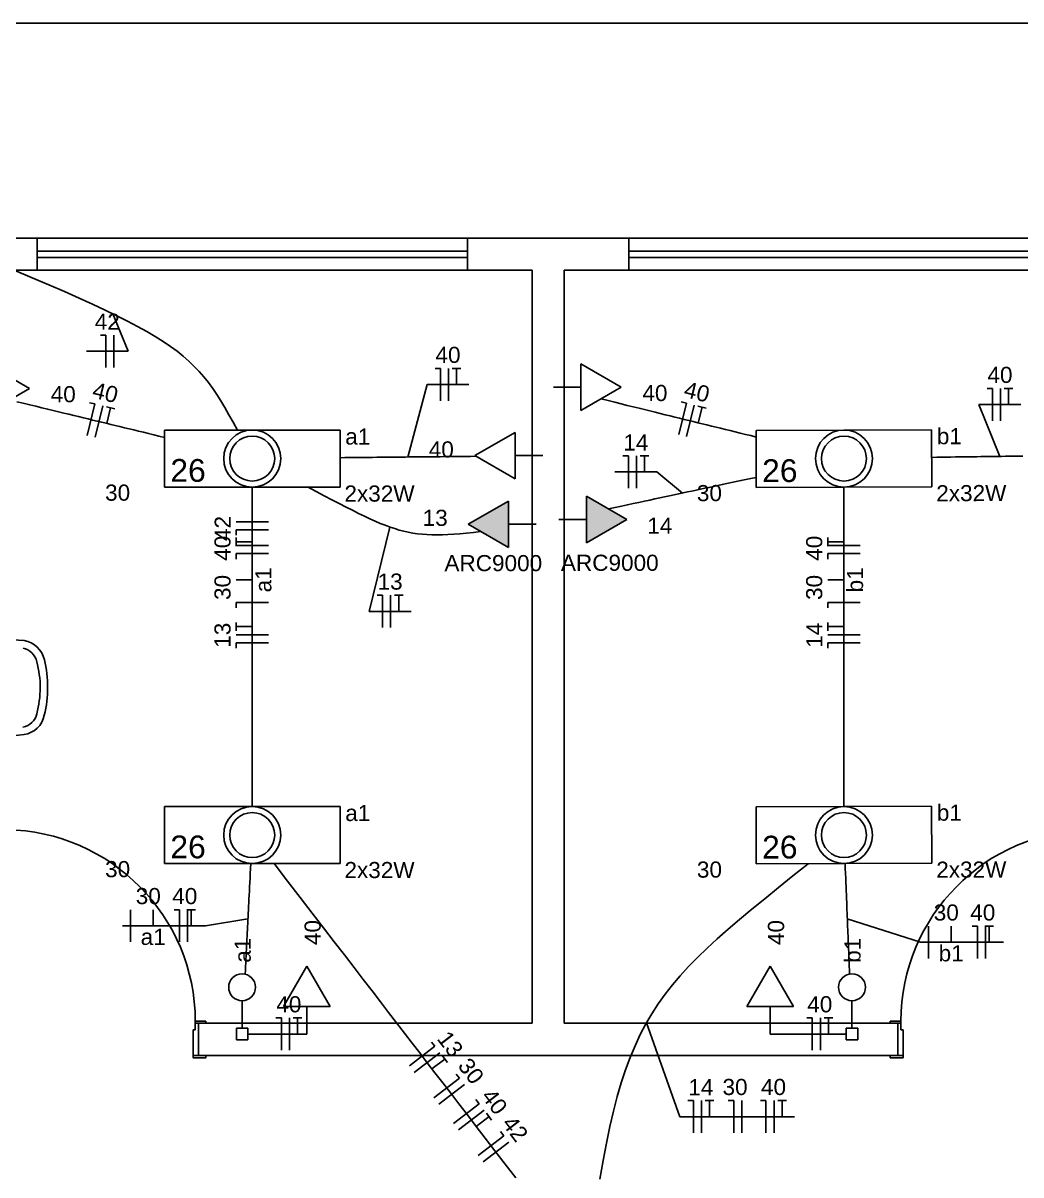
# Model space of a CAD drawing. Header units: millimetres. Extents: x -182 to 147, y -1396 to 58.
# Drawn here: x -140.09 to -130.82, y 41.92 to 52.63 of the extents above; entities that cross this region are included whole.
import ezdxf

# ---------------------------------------------------------------- set-up
doc = ezdxf.new("R2010")
doc.units = ezdxf.units.MM
doc.header["$LTSCALE"] = 10
doc.header["$MEASUREMENT"] = 0
for name, color, linetype in [('Arquitetura', 8, 'Continuous'), ('EL-Condutos', 4, 'Continuous'), ('EL-Fios (Fase 2)', 7, 'Continuous'), ('EL-Fios (Fase 3)', 7, 'Continuous'), ('EL-Fios (Neutro)', 170, 'Continuous'), ('EL-Fios (Retorno)', 10, 'Continuous'), ('EL-Fios (Terra)', 90, 'Continuous'), ('EL-Textos fios', 7, 'Continuous'), ('P-SIMBOL', 170, 'Continuous'), ('Textos', 7, 'Continuous')]:
    doc.layers.add(name, color=color, linetype=linetype)
doc.styles.add('Arial', font='arial.ttf')

msp = doc.modelspace()

# ---------------------------------------------------------------- hatches: boundary and pattern name
at = {"layer": 'P-SIMBOL', "linetype": 'Continuous'}
for points in [[(-134.8558, 47.7946), (-134.4808, 48.0111), (-134.8558, 48.2276)], [(-135.5803, 48.1821), (-135.9553, 47.9656), (-135.5803, 47.7491)]]:
    msp.add_hatch(color=256, dxfattribs=at).paths.add_polyline_path(points)

# ---------------------------------------------------------------- linework, layer by layer
at = {"layer": 'Arquitetura', "linetype": 'Continuous'}
for p, q in [((-87.262, 52.6259), (-180.862, 52.6259)), ((-95.963, 50.6259), (-156.063, 50.6259)), ((-139.963, 50.6259), (-139.963, 50.3269)), ((-135.963, 50.6259), (-135.963, 50.3269)), ((-134.463, 50.6259), (-134.463, 50.3269)), ((-135.963, 50.5059), (-139.963, 50.5059)), ((-135.963, 50.4459), (-139.963, 50.4459)), ((-130.463, 50.5059), (-134.463, 50.5059)), ((-130.463, 50.4459), (-134.463, 50.4459)), ((-135.362, 50.3269), (-140.563, 50.3269)), ((-135.362, 50.3269), (-135.362, 43.3269)), ((-129.862, 50.3269), (-135.063, 50.3269)), ((-135.063, 50.3269), (-135.063, 43.3269)), ((-135.362, 43.3269), (-138.393, 43.3269)), ((-132.032, 43.3269), (-135.063, 43.3269)), ((-132.032, 43.0259), (-138.393, 43.0259))]:
    msp.add_line(p, q, dxfattribs=at)
at = {"layer": 'Arquitetura', "color": 2}
for points in [[(-138.512, 43.2659), (-138.492, 43.2659), (-138.492, 43.3269), (-138.463, 43.3269), (-138.463, 43.0259), (-138.512, 43.0259), (-138.512, 43.2659)], [(-131.913, 43.2659), (-131.933, 43.2659), (-131.933, 43.3269), (-131.963, 43.3269), (-131.963, 43.0259), (-131.913, 43.0259), (-131.913, 43.2659)]]:
    msp.add_lwpolyline(points, close=True, dxfattribs=at)
at = {"layer": 'Arquitetura', "color": 3}
for points in [[(-138.393, 43.3459), (-138.492, 43.3459), (-138.492, 43.3269), (-138.393, 43.3269), (-138.393, 43.3459)], [(-132.032, 43.3459), (-131.933, 43.3459), (-131.933, 43.3269), (-132.032, 43.3269), (-132.032, 43.3459)], [(-138.393, 43.0259), (-138.512, 43.0259), (-138.512, 43.0059), (-138.393, 43.0059), (-138.393, 43.0259)], [(-132.032, 43.0259), (-131.913, 43.0259), (-131.913, 43.0059), (-132.032, 43.0059), (-132.032, 43.0259)]]:
    msp.add_lwpolyline(points, close=True, dxfattribs=at)
at = {"layer": 'Arquitetura'}
for centre, radius, start, end in [((-140.256, 45.3869), 1.5077, 83.4134, 99.6929), ((-140.13, 46.6499), 0.1693, 12.9461, 77.2809), ((-140.124, 46.6539), 0.2349, 12.514, 79.9443), ((-140.812, 46.4699), 0.947, 358.698, 14.4219), ((-141.085, 46.4189), 1.1531, 1.35244, 13.5038), ((-141.077, 46.4729), 1.1449, 346.458, 358.697), ((-140.814, 46.4269), 0.9482, 345.637, 1.34148), ((-140.118, 46.2359), 0.1567, 278.419, 348.384), ((-140.113, 46.2309), 0.2214, 277.72, 349.592), ((-140.255, 47.5079), 1.5061, 260.279, 276.577), ((-140.276, 43.3419), 1.7842, 0.12949, 89.2231), ((-130.149, 43.3419), 1.7842, 90.7769, 179.871)]:
    msp.add_arc(centre, radius, start, end, dxfattribs=at)
at = {"layer": 'EL-Condutos', "linetype": 'Continuous'}
for points in [[(-140.1764, 50.3287), (-140.0095, 50.2584), (-139.8535, 50.1919), (-139.708, 50.1288), (-139.5725, 50.0689), (-139.4466, 50.0118), (-139.3297, 49.9572), (-139.2213, 49.9049), (-139.121, 49.8544), (-139.0283, 49.8056), (-138.9427, 49.758), (-138.8637, 49.7114), (-138.7908, 49.6654), (-138.7235, 49.6197), (-138.6614, 49.5741), (-138.604, 49.5282), (-138.5507, 49.4817), (-138.5011, 49.4342), (-138.4547, 49.3856), (-138.4111, 49.3354), (-138.3696, 49.2833), (-138.3299, 49.2291), (-138.2914, 49.1724), (-138.2538, 49.1129), (-138.2164, 49.0504), (-138.1787, 48.9844), (-138.1404, 48.9146), (-138.101, 48.8408)], [(-140.1521, 49.1056), (-140.0904, 49.0907), (-140.031, 49.0763), (-139.9737, 49.0625), (-139.9185, 49.0492), (-139.8651, 49.0363), (-139.8135, 49.0238), (-139.7635, 49.0117), (-139.715, 49), (-139.6677, 48.9886), (-139.6217, 48.9775), (-139.5766, 48.9666), (-139.5325, 48.9559), (-139.489, 48.9454), (-139.4462, 48.9351), (-139.4038, 48.9249), (-139.3618, 48.9147), (-139.3199, 48.9046), (-139.278, 48.8945), (-139.236, 48.8843), (-139.1938, 48.8741), (-139.1511, 48.8638), (-139.1079, 48.8534), (-139.064, 48.8428), (-139.0193, 48.832), (-138.9736, 48.821), (-138.9268, 48.8096), (-138.8787, 48.798), (-138.8292, 48.7861), (-138.7782, 48.7737)], [(-134.7199, 49.1313), (-134.6554, 49.1155), (-134.5934, 49.1003), (-134.5338, 49.0856), (-134.4763, 49.0715), (-134.4209, 49.0579), (-134.3674, 49.0448), (-134.3156, 49.0321), (-134.2655, 49.0197), (-134.2168, 49.0078), (-134.1694, 48.9961), (-134.1232, 48.9848), (-134.0781, 48.9737), (-134.0338, 48.9628), (-133.9903, 48.9521), (-133.9474, 48.9416), (-133.9049, 48.9312), (-133.8628, 48.9208), (-133.8208, 48.9105), (-133.7788, 48.9002), (-133.7368, 48.8899), (-133.6945, 48.8795), (-133.6517, 48.869), (-133.6085, 48.8583), (-133.5645, 48.8475), (-133.5197, 48.8365), (-133.4739, 48.8253), (-133.427, 48.8138), (-133.3789, 48.8019), (-133.3293, 48.7898), (-133.2782, 48.7772)], [(-135.8819, 48.5979), (-135.9343, 48.5973), (-135.985, 48.5968), (-136.0341, 48.5963), (-136.0817, 48.5958), (-136.1279, 48.5954), (-136.1729, 48.5949), (-136.2167, 48.5945), (-136.2594, 48.594), (-136.3012, 48.5936), (-136.3421, 48.5932), (-136.3823, 48.5928), (-136.4219, 48.5924), (-136.4609, 48.592), (-136.4995, 48.5916), (-136.5378, 48.5912), (-136.5759, 48.5908), (-136.6138, 48.5904), (-136.6518, 48.59), (-136.6899, 48.5897), (-136.7282, 48.5893), (-136.7668, 48.5889), (-136.8059, 48.5885), (-136.8455, 48.5881), (-136.8858, 48.5877), (-136.9267, 48.5873), (-136.9686, 48.5868), (-137.0114, 48.5864), (-137.0553, 48.5859), (-137.1004, 48.5855), (-137.1467, 48.585)], [(-130.7995, 48.6004), (-130.8405, 48.5998), (-130.8808, 48.5992), (-130.9205, 48.5987), (-130.9596, 48.5981), (-130.9983, 48.5976), (-131.0366, 48.597), (-131.0748, 48.5965), (-131.1129, 48.5959), (-131.1509, 48.5954), (-131.1891, 48.5949), (-131.2274, 48.5943), (-131.2661, 48.5938), (-131.3053, 48.5932), (-131.345, 48.5926), (-131.3853, 48.5921), (-131.4263, 48.5915), (-131.4683, 48.5909), (-131.5112, 48.5903), (-131.5551, 48.5896), (-131.6003, 48.589), (-131.6467, 48.5883)], [(-137.9625, 48.3112), (-137.9625, 48.1747), (-137.9624, 48.046), (-137.9624, 47.9245), (-137.9624, 47.8096), (-137.9624, 47.7009), (-137.9624, 47.5977), (-137.9624, 47.4995), (-137.9624, 47.4057), (-137.9624, 47.3158), (-137.9624, 47.2292), (-137.9624, 47.1454), (-137.9624, 47.0638), (-137.9624, 46.9839), (-137.9624, 46.9051), (-137.9624, 46.8268), (-137.9624, 46.7486), (-137.9624, 46.6697), (-137.9624, 46.5898), (-137.9624, 46.5082), (-137.9624, 46.4244), (-137.9624, 46.3378), (-137.9624, 46.2479), (-137.9624, 46.1542), (-137.9624, 46.0559), (-137.9624, 45.9527), (-137.9624, 45.844), (-137.9624, 45.7291), (-137.9624, 45.6076), (-137.9625, 45.4788), (-137.9625, 45.3424)], [(-137.4486, 48.3127), (-137.3683, 48.2707), (-137.2928, 48.2311), (-137.2215, 48.1938), (-137.1543, 48.1589), (-137.0909, 48.1262), (-137.0309, 48.0957), (-136.974, 48.0673), (-136.92, 48.0411), (-136.8685, 48.0169), (-136.8192, 47.9948), (-136.7719, 47.9746), (-136.7262, 47.9563), (-136.6818, 47.9398), (-136.6385, 47.9252), (-136.5959, 47.9123), (-136.5537, 47.9012), (-136.5117, 47.8917), (-136.4694, 47.8839), (-136.4267, 47.8776), (-136.3832, 47.8728), (-136.3387, 47.8695), (-136.2927, 47.8677), (-136.2451, 47.8672), (-136.1955, 47.868), (-136.1437, 47.8702), (-136.0892, 47.8735), (-136.0318, 47.878), (-135.9713, 47.8837), (-135.9073, 47.8905), (-135.8395, 47.8982)], [(-134.6497, 48.1097), (-134.5891, 48.1227), (-134.5307, 48.1351), (-134.4744, 48.1472), (-134.4202, 48.1588), (-134.3677, 48.1699), (-134.3171, 48.1808), (-134.268, 48.1912), (-134.2203, 48.2014), (-134.174, 48.2113), (-134.129, 48.2209), (-134.0849, 48.2303), (-134.0419, 48.2395), (-133.9996, 48.2485), (-133.9581, 48.2574), (-133.917, 48.2662), (-133.8764, 48.2748), (-133.8361, 48.2834), (-133.796, 48.292), (-133.7559, 48.3006), (-133.7157, 48.3092), (-133.6752, 48.3178), (-133.6344, 48.3265), (-133.5931, 48.3353), (-133.5511, 48.3443), (-133.5084, 48.3534), (-133.4649, 48.3627), (-133.4203, 48.3722), (-133.3745, 48.382), (-133.3275, 48.392), (-133.2791, 48.4024)], [(-132.4625, 48.3112), (-132.4625, 48.1747), (-132.4624, 48.046), (-132.4624, 47.9245), (-132.4624, 47.8096), (-132.4624, 47.7009), (-132.4624, 47.5977), (-132.4624, 47.4995), (-132.4624, 47.4057), (-132.4624, 47.3158), (-132.4624, 47.2292), (-132.4624, 47.1454), (-132.4624, 47.0638), (-132.4624, 46.9839), (-132.4624, 46.9051), (-132.4624, 46.8268), (-132.4624, 46.7486), (-132.4624, 46.6697), (-132.4624, 46.5898), (-132.4624, 46.5082), (-132.4624, 46.4244), (-132.4624, 46.3378), (-132.4624, 46.2479), (-132.4624, 46.1542), (-132.4624, 46.0559), (-132.4624, 45.9527), (-132.4624, 45.844), (-132.4624, 45.7291), (-132.4624, 45.6076), (-132.4625, 45.4788), (-132.4625, 45.3424)], [(-137.9759, 44.8126), (-137.9783, 44.7656), (-137.9805, 44.7204), (-137.9827, 44.677), (-137.9849, 44.6353), (-137.9869, 44.5952), (-137.9889, 44.5565), (-137.9908, 44.5191), (-137.9926, 44.483), (-137.9944, 44.4481), (-137.9961, 44.4141), (-137.9978, 44.3811), (-137.9994, 44.3488), (-138.001, 44.3173), (-138.0026, 44.2863), (-138.0041, 44.2559), (-138.0056, 44.2258), (-138.0072, 44.196), (-138.0087, 44.1663), (-138.0102, 44.1367), (-138.0117, 44.1071), (-138.0132, 44.0773), (-138.0147, 44.0472), (-138.0163, 44.0167), (-138.0178, 43.9858), (-138.0195, 43.9542), (-138.0211, 43.922), (-138.0228, 43.8889), (-138.0245, 43.8549), (-138.0263, 43.8199), (-138.0281, 43.7838)], [(-137.7592, 44.8122), (-137.6338, 44.649), (-137.5157, 44.4954), (-137.4044, 44.3505), (-137.2993, 44.2137), (-137.1999, 44.0844), (-137.1057, 43.9618), (-137.0162, 43.8453), (-136.9309, 43.7342), (-136.8492, 43.6279), (-136.7705, 43.5256), (-136.6945, 43.4266), (-136.6206, 43.3304), (-136.5482, 43.2362), (-136.4769, 43.1434), (-136.4061, 43.0512), (-136.3353, 42.9591), (-136.2639, 42.8662), (-136.1916, 42.7721), (-136.1176, 42.6758), (-136.0416, 42.5769), (-135.963, 42.4746), (-135.8813, 42.3683), (-135.7959, 42.2572), (-135.7064, 42.1407), (-135.6122, 42.0181), (-135.5128, 41.8888)], [(-132.7949, 44.8099), (-132.9372, 44.6962), (-133.0718, 44.5882), (-133.199, 44.4853), (-133.3192, 44.3869), (-133.4325, 44.2923), (-133.5393, 44.201), (-133.6397, 44.1121), (-133.7342, 44.0252), (-133.8228, 43.9395), (-133.906, 43.8544), (-133.9839, 43.7693), (-134.0568, 43.6835), (-134.125, 43.5964), (-134.1887, 43.5073), (-134.2482, 43.4156), (-134.3038, 43.3206), (-134.3557, 43.2218), (-134.4043, 43.1184), (-134.4496, 43.0098), (-134.4921, 42.8954), (-134.532, 42.7746), (-134.5695, 42.6466), (-134.6049, 42.5108), (-134.6385, 42.3667), (-134.6705, 42.2135), (-134.7013, 42.0506), (-134.7309, 41.8773)], [(-132.4518, 44.8126), (-132.4499, 44.7656), (-132.4481, 44.7206), (-132.4464, 44.6773), (-132.4447, 44.6356), (-132.4431, 44.5955), (-132.4415, 44.5569), (-132.44, 44.5196), (-132.4386, 44.4835), (-132.4371, 44.4486), (-132.4358, 44.4147), (-132.4344, 44.3817), (-132.4332, 44.3495), (-132.4319, 44.318), (-132.4306, 44.2871), (-132.4294, 44.2567), (-132.4282, 44.2266), (-132.427, 44.1969), (-132.4258, 44.1673), (-132.4246, 44.1377), (-132.4234, 44.1081), (-132.4222, 44.0784), (-132.421, 44.0483), (-132.4198, 44.0179), (-132.4185, 43.9871), (-132.4173, 43.9556), (-132.416, 43.9234), (-132.4146, 43.8905), (-132.4133, 43.8566), (-132.4119, 43.8217), (-132.4104, 43.7857)], [(-138.0037, 43.2269), (-137.9795, 43.2269), (-137.9568, 43.2269), (-137.9354, 43.2269), (-137.9152, 43.2269), (-137.8961, 43.2269), (-137.878, 43.2269), (-137.8608, 43.2269), (-137.8443, 43.2269), (-137.8286, 43.2269), (-137.8133, 43.2269), (-137.7986, 43.2269), (-137.7841, 43.2269), (-137.7699, 43.2269), (-137.7557, 43.2269), (-137.7416, 43.2269), (-137.7274, 43.2269), (-137.7129, 43.2269), (-137.6982, 43.2269), (-137.6829, 43.2269), (-137.6672, 43.2269), (-137.6507, 43.2269), (-137.6335, 43.2269), (-137.6154, 43.2269), (-137.5964, 43.2269), (-137.5762, 43.2269), (-137.5548, 43.2269), (-137.5321, 43.2269), (-137.5079, 43.2269), (-137.4822, 43.2269), (-137.4549, 43.2269)], [(-132.441, 43.2269), (-132.4727, 43.2269), (-132.5026, 43.2269), (-132.5306, 43.2269), (-132.5571, 43.2269), (-132.582, 43.2269), (-132.6056, 43.2269), (-132.628, 43.2269), (-132.6494, 43.2269), (-132.6698, 43.2269), (-132.6895, 43.2269), (-132.7086, 43.2269), (-132.7272, 43.2269), (-132.7455, 43.2269), (-132.7636, 43.2269), (-132.7817, 43.2269), (-132.7999, 43.2269), (-132.8184, 43.2269), (-132.8372, 43.2269), (-132.8566, 43.2269), (-132.8767, 43.2269), (-132.8976, 43.2269), (-132.9195, 43.2269), (-132.9426, 43.2269), (-132.9669, 43.2269), (-132.9926, 43.2269), (-133.0199, 43.2269), (-133.0489, 43.2269), (-133.0798, 43.2269), (-133.1127, 43.2269), (-133.1477, 43.2269)]]:
    msp.add_lwpolyline(points, dxfattribs=at)
at = {"layer": 'EL-Fios (Fase 2)'}
for p, q in [((-139.2475, 49.4244), (-139.2475, 49.7244)), ((-136.1379, 49.1143), (-136.1379, 49.4143)), ((-131.0072, 48.9283), (-131.0072, 49.2283)), ((-139.4228, 48.7751), (-139.3524, 49.0667)), ((-133.9258, 48.7818), (-133.8542, 49.0732)), ((-137.8124, 47.9893), (-138.1124, 47.9893)), ((-137.8124, 47.768), (-138.1124, 47.768)), ((-132.3124, 47.768), (-132.6124, 47.768)), ((-138.5644, 44.0828), (-138.5644, 44.3828)), ((-131.147, 43.9303), (-131.147, 44.2303)), ((-137.617, 43.0769), (-137.617, 43.3769)), ((-132.6819, 43.0769), (-132.6819, 43.3769)), ((-136.0452, 42.3354), (-135.8073, 42.5182)), ((-133.1121, 42.3081), (-133.1121, 42.6081)), ((-135.8167, 42.0381), (-135.5788, 42.2208))]:
    msp.add_line(p, q, dxfattribs=at)
at = {"layer": 'EL-Fios (Fase 3)'}
for p, q in [((-134.3912, 48.3022), (-134.3912, 48.6022)), ((-136.6758, 47.0066), (-136.6758, 47.3066)), ((-137.8124, 46.9393), (-138.1124, 46.9393)), ((-132.3124, 46.9393), (-132.6124, 46.9393)), ((-139.0931, 44.0828), (-139.0931, 44.3828)), ((-131.6756, 43.9303), (-131.6756, 44.2303)), ((-136.4565, 42.8706), (-136.2186, 43.0534)), ((-136.228, 42.5733), (-135.9901, 42.7561)), ((-133.7871, 42.3081), (-133.7871, 42.6081)), ((-133.4121, 42.3081), (-133.4121, 42.6081))]:
    msp.add_line(p, q, dxfattribs=at)
at = {"layer": 'EL-Fios (Neutro)'}
for p, q in [((-139.3725, 49.7244), (-139.3225, 49.7244)), ((-139.3225, 49.4244), (-139.3225, 49.7244)), ((-136.2629, 49.4143), (-136.2129, 49.4143)), ((-136.2129, 49.1143), (-136.2129, 49.4143)), ((-131.1322, 49.2283), (-131.0822, 49.2283)), ((-131.0822, 48.9283), (-131.0822, 49.2283)), ((-139.4957, 48.7927), (-139.4253, 49.0843)), ((-139.4739, 49.0961), (-139.4253, 49.0843)), ((-133.9986, 48.7997), (-133.927, 49.0911)), ((-133.9756, 49.103), (-133.927, 49.0911)), ((-134.5162, 48.6022), (-134.4662, 48.6022)), ((-134.4662, 48.3022), (-134.4662, 48.6022)), ((-137.8124, 47.9143), (-138.1124, 47.9143)), ((-138.1124, 47.8643), (-138.1124, 47.9143)), ((-137.8124, 47.693), (-138.1124, 47.693)), ((-138.1124, 47.643), (-138.1124, 47.693)), ((-132.3124, 47.693), (-132.6124, 47.693)), ((-132.6124, 47.643), (-132.6124, 47.693)), ((-137.8124, 47.2393), (-138.1124, 47.2393)), ((-138.1124, 47.1893), (-138.1124, 47.2393)), ((-136.8008, 47.3066), (-136.7508, 47.3066)), ((-136.7508, 47.0066), (-136.7508, 47.3066)), ((-132.3124, 47.2393), (-132.6124, 47.2393)), ((-132.6124, 47.1893), (-132.6124, 47.2393)), ((-137.8124, 46.8643), (-138.1124, 46.8643)), ((-138.1124, 46.8143), (-138.1124, 46.8643)), ((-132.3124, 46.8643), (-132.6124, 46.8643)), ((-132.6124, 46.8143), (-132.6124, 46.8643)), ((-138.6894, 44.3828), (-138.6394, 44.3828)), ((-138.6394, 44.0828), (-138.6394, 44.3828)), ((-131.272, 44.2303), (-131.222, 44.2303)), ((-131.222, 43.9303), (-131.222, 44.2303)), ((-137.742, 43.3769), (-137.692, 43.3769)), ((-137.692, 43.0769), (-137.692, 43.3769)), ((-132.8069, 43.3769), (-132.7569, 43.3769)), ((-132.7569, 43.0769), (-132.7569, 43.3769)), ((-136.5022, 42.9301), (-136.2643, 43.1129)), ((-136.2948, 43.1526), (-136.2643, 43.1129)), ((-136.0663, 42.8552), (-136.0358, 42.8156)), ((-136.2737, 42.6328), (-136.0358, 42.8156)), ((-136.0909, 42.3949), (-135.853, 42.5777)), ((-135.8835, 42.6173), (-135.853, 42.5777)), ((-133.9121, 42.6081), (-133.8621, 42.6081)), ((-133.8621, 42.3081), (-133.8621, 42.6081)), ((-133.5371, 42.6081), (-133.4871, 42.6081)), ((-133.4871, 42.3081), (-133.4871, 42.6081)), ((-133.2371, 42.6081), (-133.1871, 42.6081)), ((-133.1871, 42.3081), (-133.1871, 42.6081)), ((-135.655, 42.32), (-135.6245, 42.2803)), ((-135.8624, 42.0975), (-135.6245, 42.2803))]:
    msp.add_line(p, q, dxfattribs=at)
at = {"layer": 'EL-Fios (Retorno)'}
for p, q in [((-137.9624, 47.4493), (-138.1124, 47.4493)), ((-132.4624, 47.4493), (-132.6124, 47.4493)), ((-138.8831, 44.2328), (-138.8831, 44.3828)), ((-131.4656, 44.0803), (-131.4656, 44.2303))]:
    msp.add_line(p, q, dxfattribs=at)
at = {"layer": 'EL-Fios (Terra)'}
for p, q in [((-136.1029, 49.4143), (-136.0229, 49.4143)), ((-136.0629, 49.2643), (-136.0629, 49.4143)), ((-130.9722, 49.2283), (-130.8922, 49.2283)), ((-130.9322, 49.0783), (-130.9322, 49.2283)), ((-139.3183, 49.0585), (-139.2406, 49.0397)), ((-139.3147, 48.9033), (-139.2795, 49.0491)), ((-133.8202, 49.0648), (-133.7425, 49.0458)), ((-133.8172, 48.9096), (-133.7814, 49.0553)), ((-134.3562, 48.6022), (-134.2762, 48.6022)), ((-134.3162, 48.4522), (-134.3162, 48.6022)), ((-138.1124, 47.763), (-138.1124, 47.843)), ((-137.9624, 47.803), (-138.1124, 47.803)), ((-132.6124, 47.763), (-132.6124, 47.843)), ((-132.4624, 47.803), (-132.6124, 47.803)), ((-136.6408, 47.3066), (-136.5608, 47.3066)), ((-136.6008, 47.1566), (-136.6008, 47.3066)), ((-138.1124, 46.9743), (-138.1124, 47.0543)), ((-137.9624, 47.0143), (-138.1124, 47.0143)), ((-132.6124, 46.9743), (-132.6124, 47.0543)), ((-132.4624, 47.0143), (-132.6124, 47.0143)), ((-138.5694, 44.3828), (-138.4894, 44.3828)), ((-138.5294, 44.2328), (-138.5294, 44.3828)), ((-131.152, 44.2303), (-131.072, 44.2303)), ((-131.112, 44.0803), (-131.112, 44.2303)), ((-137.582, 43.3769), (-137.502, 43.3769)), ((-137.542, 43.2269), (-137.542, 43.3769)), ((-132.6469, 43.3769), (-132.5669, 43.3769)), ((-132.6069, 43.2269), (-132.6069, 43.3769)), ((-136.2918, 42.9026), (-136.1729, 42.994)), ((-136.1973, 43.0257), (-136.1485, 42.9622)), ((-133.7521, 42.6081), (-133.6721, 42.6081)), ((-133.7121, 42.4581), (-133.7121, 42.6081)), ((-133.0771, 42.6081), (-132.9971, 42.6081)), ((-133.0371, 42.4581), (-133.0371, 42.6081)), ((-135.8806, 42.3673), (-135.7616, 42.4587)), ((-135.786, 42.4904), (-135.7372, 42.427))]:
    msp.add_line(p, q, dxfattribs=at)
at = {"layer": 'EL-Textos fios'}
for p, q in [((-139.2576, 49.9227), (-139.1163, 49.5744)), ((-139.5036, 49.5744), (-139.1163, 49.5744)), ((-136.5151, 48.5914), (-136.3379, 49.2643)), ((-136.3379, 49.2643), (-135.9479, 49.2643)), ((-131.0128, 48.5974), (-131.2072, 49.0783)), ((-131.2072, 49.0783), (-130.8172, 49.0783)), ((-134.5912, 48.4522), (-134.2012, 48.4522)), ((-133.9634, 48.2563), (-134.2012, 48.4522)), ((-136.6829, 47.9402), (-136.8758, 47.1566)), ((-136.8758, 47.1566), (-136.4858, 47.1566)), ((-139.1681, 44.2328), (-138.3957, 44.2328)), ((-138.0019, 44.2989), (-138.3957, 44.2328)), ((-132.4311, 44.2989), (-131.7506, 44.0803)), ((-131.7506, 44.0803), (-130.9783, 44.0803)), ((-134.2978, 43.3314), (-133.9871, 42.4581)), ((-133.9871, 42.4581), (-132.9221, 42.4581))]:
    msp.add_line(p, q, dxfattribs=at)
at = {"layer": 'P-SIMBOL'}
for p, q in [((-140.4069, 49.4454), (-140.0319, 49.2289)), ((-134.9069, 49.4566), (-134.5319, 49.2401)), ((-134.9069, 49.0236), (-134.9069, 49.4566)), ((-140.0319, 49.2289), (-140.4069, 49.0124)), ((-134.9069, 49.2401), (-135.1629, 49.2401)), ((-134.5319, 49.2401), (-134.9069, 49.0236)), ((-138.7785, 48.8417), (-137.1465, 48.8417)), ((-138.7785, 48.8417), (-138.7785, 48.3117)), ((-137.1465, 48.8417), (-137.1465, 48.3117)), ((-133.2794, 48.8389), (-131.6474, 48.8446)), ((-133.2794, 48.8389), (-133.2776, 48.3089)), ((-131.6474, 48.8446), (-131.6456, 48.3146)), ((-135.8929, 48.6041), (-135.5179, 48.8206)), ((-135.5179, 48.8206), (-135.5179, 48.3876)), ((-135.5179, 48.3876), (-135.8929, 48.6041)), ((-135.5179, 48.6041), (-135.2619, 48.6041)), ((-138.7785, 48.3117), (-137.1465, 48.3117)), ((-133.2776, 48.3089), (-131.6456, 48.3146)), ((-134.8558, 47.7946), (-134.8558, 48.2276)), ((-134.8558, 48.2276), (-134.4808, 48.0111)), ((-135.9553, 47.9656), (-135.5803, 48.1821)), ((-135.5803, 48.1821), (-135.5803, 47.7491)), ((-134.8558, 48.0111), (-135.1118, 48.0111)), ((-134.4808, 48.0111), (-134.8558, 47.7946)), ((-135.5803, 47.7491), (-135.9553, 47.9656)), ((-135.5803, 47.9656), (-135.3243, 47.9656)), ((-138.7785, 45.3417), (-137.1465, 45.3417)), ((-138.7785, 45.3417), (-138.7785, 44.8117)), ((-137.1465, 45.3417), (-137.1465, 44.8117)), ((-133.2794, 45.3389), (-131.6474, 45.3446)), ((-133.2794, 45.3389), (-133.2776, 44.8089)), ((-131.6474, 45.3446), (-131.6456, 44.8146)), ((-138.7785, 44.8117), (-137.1465, 44.8117)), ((-133.2776, 44.8089), (-131.6456, 44.8146)), ((-137.6714, 43.483), (-137.4549, 43.858)), ((-137.4549, 43.858), (-137.2384, 43.483)), ((-133.3642, 43.483), (-133.1477, 43.858)), ((-133.1477, 43.858), (-132.9312, 43.483)), ((-138.0565, 43.537), (-138.0565, 43.28)), ((-137.2384, 43.483), (-137.6714, 43.483)), ((-137.4549, 43.483), (-137.4549, 43.2269)), ((-132.9312, 43.483), (-133.3642, 43.483)), ((-133.1477, 43.483), (-133.1477, 43.2269)), ((-132.3879, 43.537), (-132.3879, 43.28)), ((-138.1095, 43.28), (-138.0034, 43.28)), ((-138.1095, 43.1739), (-138.1095, 43.28)), ((-138.0034, 43.28), (-138.0034, 43.1739)), ((-132.4409, 43.28), (-132.3348, 43.28)), ((-132.4409, 43.1739), (-132.4409, 43.28)), ((-132.3348, 43.28), (-132.3348, 43.1739)), ((-138.0034, 43.1739), (-138.1095, 43.1739)), ((-132.3348, 43.1739), (-132.4409, 43.1739))]:
    msp.add_line(p, q, dxfattribs=at)
for centre, radius in [((-137.9625, 48.5767), 0.265), ((-132.4625, 48.5767), 0.265), ((-137.9625, 48.5767), 0.2092), ((-132.4625, 48.5767), 0.2092), ((-137.9625, 45.0767), 0.265), ((-132.4625, 45.0767), 0.265), ((-137.9625, 45.0767), 0.2092), ((-132.4625, 45.0767), 0.2092), ((-138.0565, 43.662), 0.125), ((-132.3879, 43.662), 0.125)]:
    msp.add_circle(centre, radius, dxfattribs=at)

# ---------------------------------------------------------------- texts
at = {"layer": 'EL-Textos fios', "char_height": 0.15, "width": 0.36, "attachment_point": 8, "line_spacing_factor": 0.6, "style": 'Arial'}
for s, insert in [('42', (-139.31, 49.7739)), ('40', (-136.1429, 49.4638)), ('40', (-131.0122, 49.2778)), ('14', (-134.3962, 48.6517)), ('13', (-136.6808, 47.3561)), ('30', (-138.9288, 44.4323)), ('40', (-138.5894, 44.4323)), ('30', (-131.5113, 44.2798)), ('40', (-131.172, 44.2798)), ('a1', (-138.8831, 44.0528)), ('b1', (-131.4656, 43.9003)), ('40', (-137.622, 43.4264)), ('14', (-133.7921, 42.6576)), ('30', (-133.4746, 42.6576)), ('40', (-133.1171, 42.6576))]:
    msp.add_mtext(s, dxfattribs=dict(at, insert=insert))
for s, insert, rotation in [('40', (-139.3456, 49.116), 346.42174), ('40', (-133.8473, 49.1224), 346.19829), ('42', (-138.1619, 47.9268), 90.00021), ('40', (-138.1619, 47.743), 90.00021), ('40', (-132.6619, 47.743), 90.00021), ('a1', (-137.7824, 47.4493), 90.00021), ('b1', (-132.2824, 47.4493), 90.00021), ('30', (-138.1619, 47.3787), 90.00021), ('30', (-132.6619, 47.3787), 90.00021), ('13', (-138.1619, 46.9343), 90.00021), ('14', (-132.6619, 46.9343), 90.00021), ('40', (-132.6869, 43.4264), 0.00084), ('13', (-136.1824, 43.0876), 307.54083), ('30', (-135.9889, 42.8358), 307.54083), ('40', (-135.7711, 42.5523), 307.54083), ('42', (-135.5777, 42.3006), 307.54083)]:
    msp.add_mtext(s, dxfattribs=dict(at, insert=insert, rotation=rotation))
at = {"layer": 'P-SIMBOL', "char_height": 0.2118, "width": 0.50832, "attachment_point": 7, "line_spacing_factor": 0.6, "style": 'Arial'}
for insert in [(-138.7235, 48.3576), (-138.7235, 44.8576)]:
    msp.add_mtext('26', dxfattribs=dict(at, insert=insert))
at = {"layer": 'P-SIMBOL', "char_height": 0.2118, "width": 0.50832, "attachment_point": 7, "rotation": 0.20054, "line_spacing_factor": 0.6, "style": 'Arial'}
for insert in [(-133.2227, 48.355), (-133.2227, 44.855)]:
    msp.add_mtext('26', dxfattribs=dict(at, insert=insert))
at = {"layer": 'Textos', "char_height": 0.15, "line_spacing_factor": 0.6, "style": 'Arial'}
for s, insert, width, attachment_point in [('40', (-134.2195, 49.1094), 0.36, 8), ('40', (-139.7195, 49.0982), 0.36, 8), ('a1', (-137.0983, 48.7046), 0.36, 7), ('40', (-136.2052, 48.5849), 0.36, 8), ('30', (-139.3304, 48.183), 0.36, 7), ('2x32W', (-137.1056, 48.1744), 0.9, 7), ('13', (-136.262, 47.9487), 0.36, 8), ('14', (-134.1741, 47.878), 0.36, 8), ('ARC9000', (-135.7218, 47.5277), 1.26, 8), ('ARC9000', (-134.639, 47.531), 1.26, 8), ('a1', (-137.0983, 45.2046), 0.36, 7), ('30', (-139.3304, 44.683), 0.36, 7), ('2x32W', (-137.1056, 44.6744), 0.9, 7)]:
    msp.add_mtext(s, dxfattribs=dict(at, insert=insert, width=width, attachment_point=attachment_point))
for s, insert, width, attachment_point, rotation in [('b1', (-131.5988, 48.7076), 0.36, 7, 0.20054), ('30', (-133.829, 48.1783), 0.36, 7, 0.20054), ('2x32W', (-131.6042, 48.1774), 0.9, 7, 0.20054), ('b1', (-131.5988, 45.2076), 0.36, 7, 0.20054), ('30', (-133.829, 44.6783), 0.36, 7, 0.20054), ('2x32W', (-131.6042, 44.6774), 0.9, 7, 0.20054), ('40', (-137.3241, 44.1703), 0.36, 8, 90.00021), ('40', (-133.0169, 44.1703), 0.36, 8, 90.00021), ('a1', (-137.974, 43.8889), 0.36, 7, 90.00021), ('b1', (-132.3054, 43.8889), 0.36, 7, 90.00021)]:
    msp.add_mtext(s, dxfattribs=dict(at, insert=insert, width=width, attachment_point=attachment_point, rotation=rotation))

doc.saveas('drawing.dxf')
